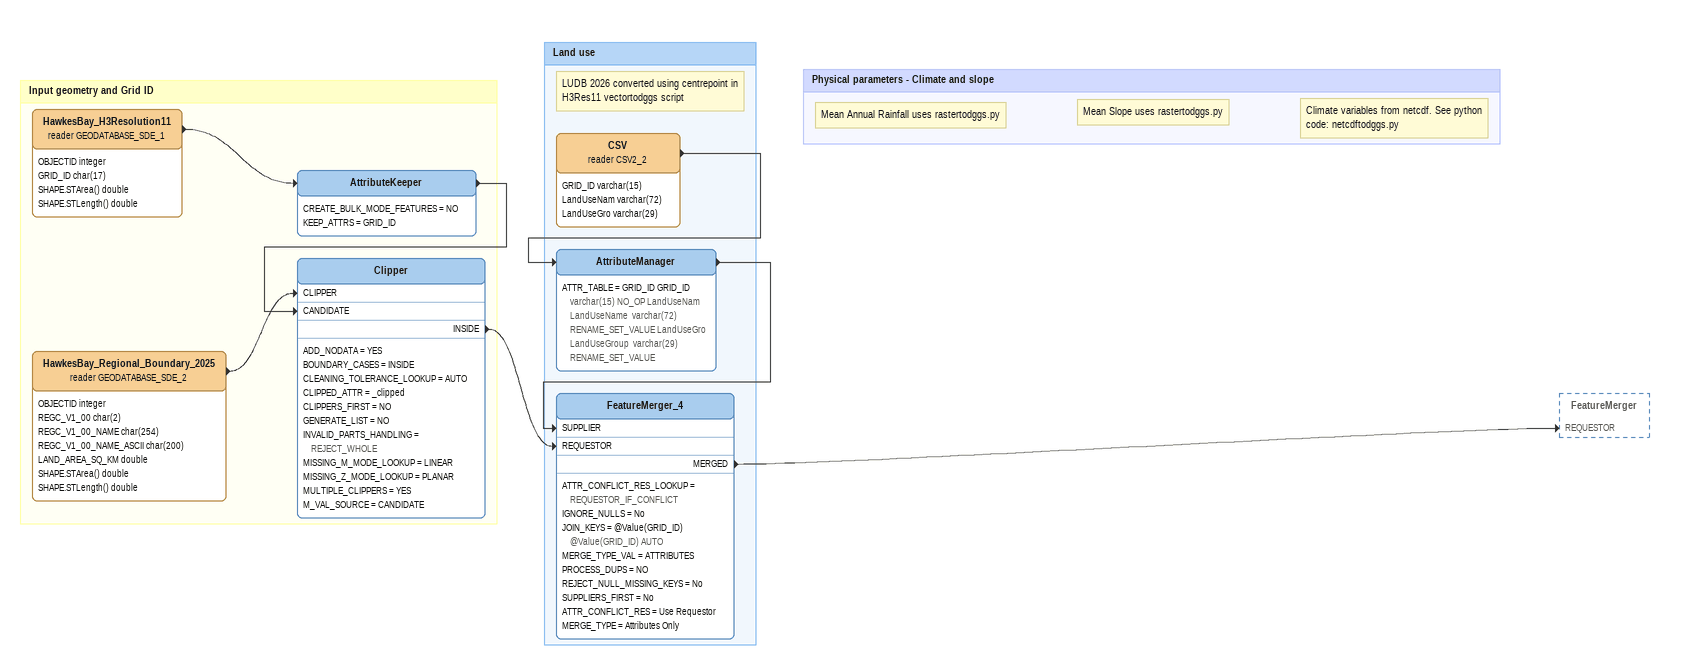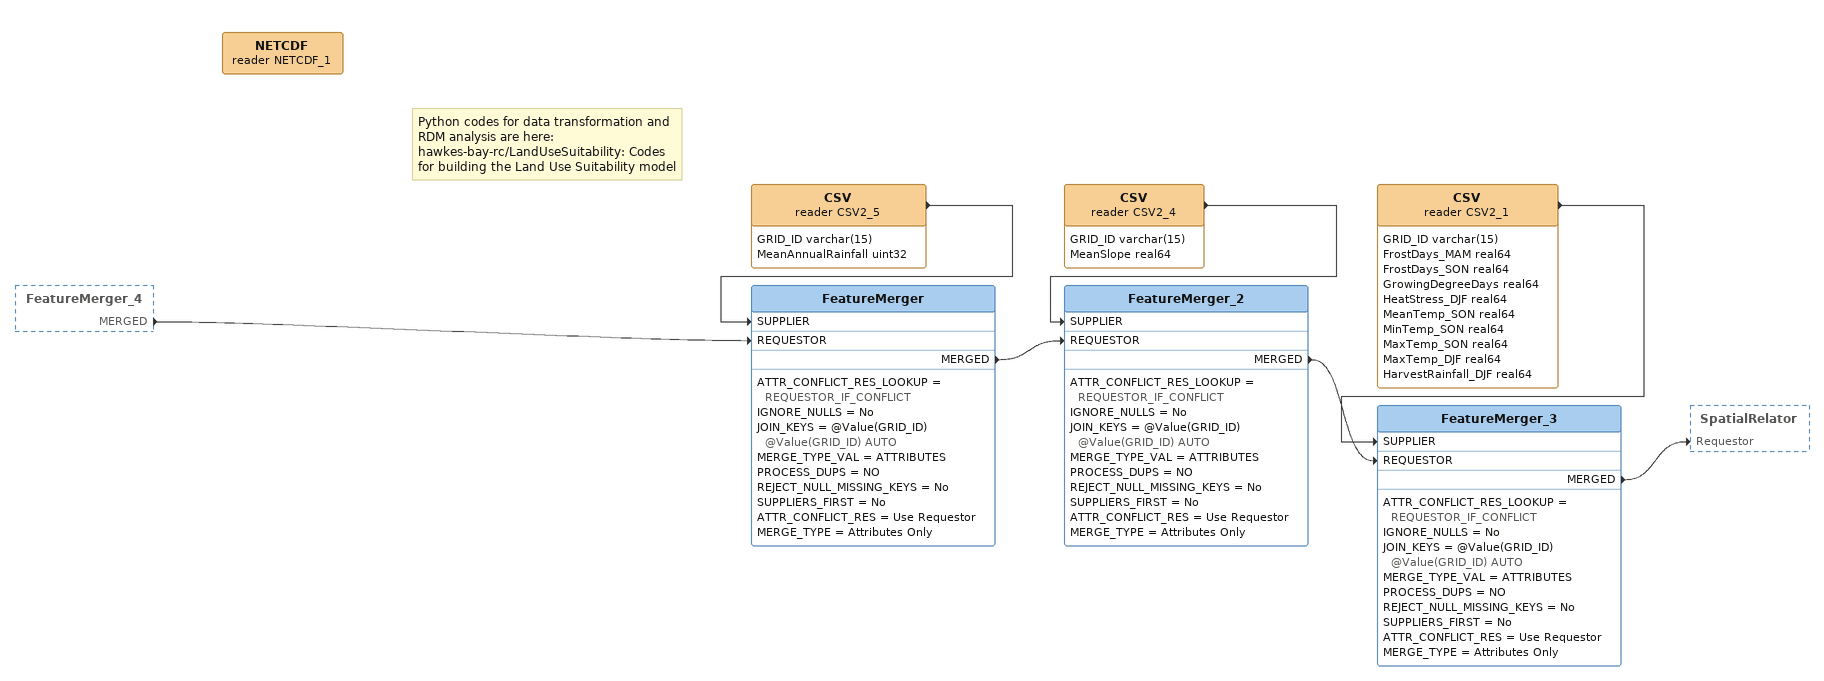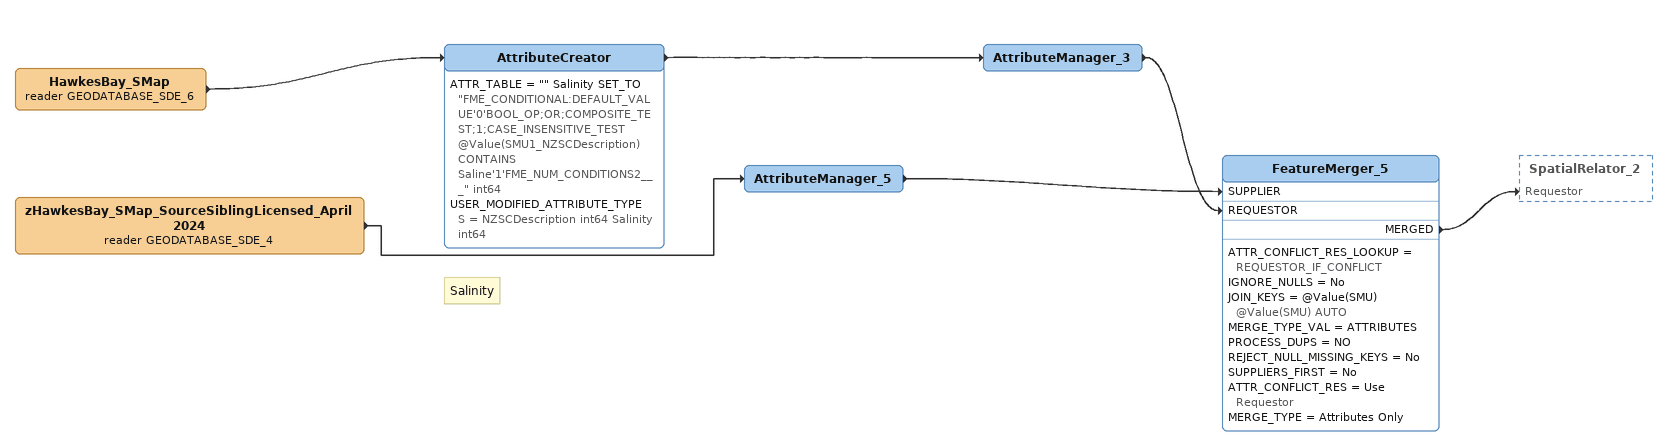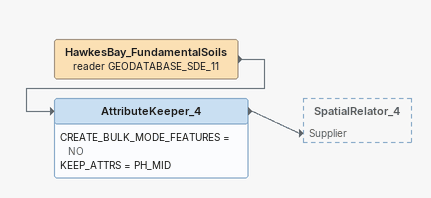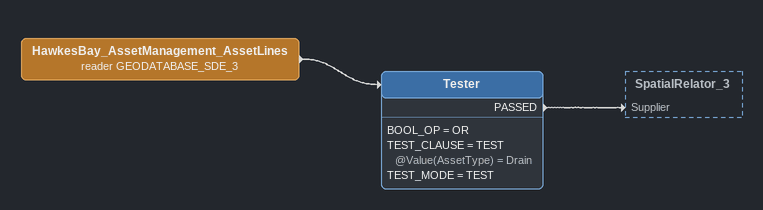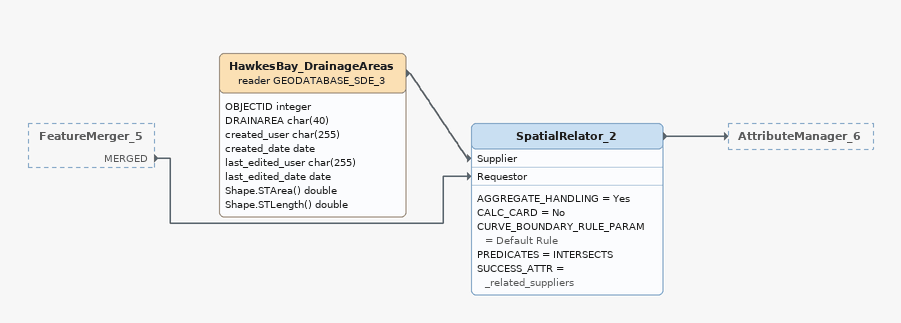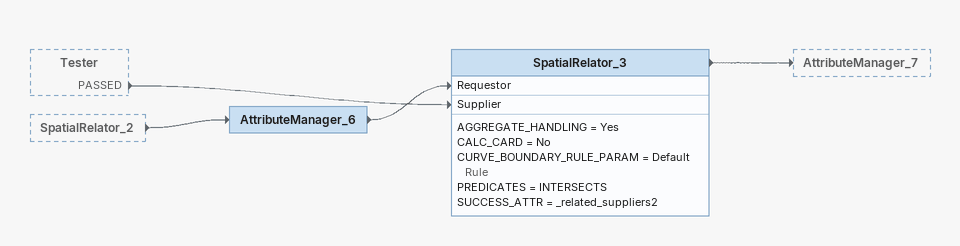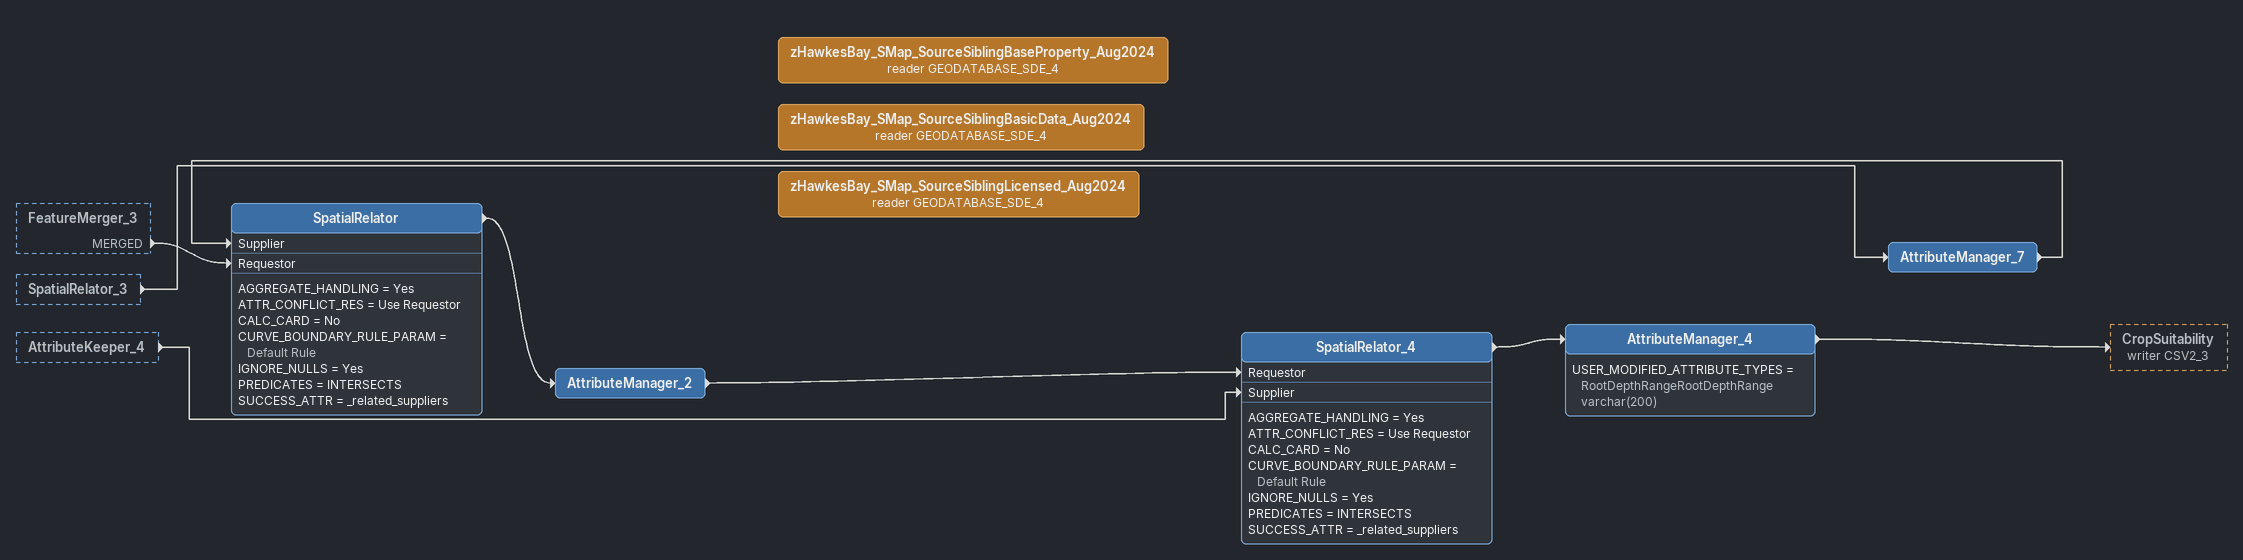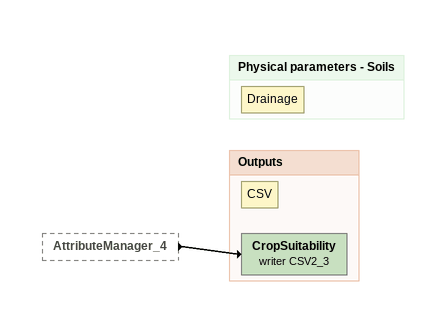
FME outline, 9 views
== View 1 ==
Bookmark: Input geometry and Grid ID
HawkesBay_Regional_Boundary_2025 (reader GEODATABASE_SDE_2)
    attributes: OBJECTID integer, REGC_V1_00 char(2), REGC_V1_00_NAME char(254), REGC_V1_00_NAME_ASCII char(200), LAND_AREA_SQ_KM double, SHAPE.STArea() double, SHAPE.STLength() double
    -> Clipper [CLIPPER]
HawkesBay_H3Resolution11 (reader GEODATABASE_SDE_1)
    attributes: OBJECTID integer, GRID_ID char(17), SHAPE.STArea() double, SHAPE.STLength() double
    -> AttributeKeeper
AttributeKeeper
    CREATE_BULK_MODE_FEATURES = NO
    KEEP_ATTRS = GRID_ID
    -> Clipper [CANDIDATE]
Clipper
    ADD_NODATA = YES
    BOUNDARY_CASES = INSIDE
    CLEANING_TOLERANCE_LOOKUP = AUTO
    CLIPPED_ATTR = _clipped
    CLIPPERS_FIRST = NO
    GENERATE_LIST = NO
    INVALID_PARTS_HANDLING = REJECT_WHOLE
    MISSING_M_MODE_LOOKUP = LINEAR
    MISSING_Z_MODE_LOOKUP = PLANAR
    MULTIPLE_CLIPPERS = YES
    M_VAL_SOURCE = CANDIDATE
    INSIDE -> FeatureMerger_4 [REQUESTOR]

Bookmark: Land use
Note: LUDB 2026 converted using centrepoint in H3Res11 vectortodggs script
CSV (reader CSV2_2)
    attributes: GRID_ID varchar(15), LandUseNam varchar(72), LandUseGro varchar(29)
    -> AttributeManager
AttributeManager
    ATTR_TABLE = GRID_ID GRID_ID  varchar(15) NO_OP LandUseNam LandUseName  varchar(72) RENAME_SET_VALUE LandUseGro LandUseGroup  varchar(29) RENAME_SET_VALUE
    -> FeatureMerger_4 [SUPPLIER]
FeatureMerger_4
    ATTR_CONFLICT_RES_LOOKUP = REQUESTOR_IF_CONFLICT
    IGNORE_NULLS = No
    JOIN_KEYS = @Value(GRID_ID) @Value(GRID_ID) AUTO
    MERGE_TYPE_VAL = ATTRIBUTES
    PROCESS_DUPS = NO
    REJECT_NULL_MISSING_KEYS = No
    SUPPLIERS_FIRST = No
    ATTR_CONFLICT_RES = Use Requestor
    MERGE_TYPE = Attributes Only
    MERGED -> FeatureMerger [REQUESTOR]

Bookmark: Physical parameters - Climate and slope
Note: Mean Annual Rainfall uses rastertodggs.py
Note: Mean Slope uses rastertodggs.py
Note: Climate variables from netcdf. See python code: netcdftodggs.py

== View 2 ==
FeatureMerger_4 [outside]
    MERGED -> FeatureMerger [REQUESTOR]
NETCDF (reader NETCDF_1)
Note: Python codes for data transformation and RDM analysis are here: hawkes-bay-rc/LandUseSuitability: Codes for building the Land Use Suitability model
CSV (reader CSV2_5)
    attributes: GRID_ID varchar(15), MeanAnnualRainfall uint32
    -> FeatureMerger [SUPPLIER]
FeatureMerger
    ATTR_CONFLICT_RES_LOOKUP = REQUESTOR_IF_CONFLICT
    IGNORE_NULLS = No
    JOIN_KEYS = @Value(GRID_ID) @Value(GRID_ID) AUTO
    MERGE_TYPE_VAL = ATTRIBUTES
    PROCESS_DUPS = NO
    REJECT_NULL_MISSING_KEYS = No
    SUPPLIERS_FIRST = No
    ATTR_CONFLICT_RES = Use Requestor
    MERGE_TYPE = Attributes Only
    MERGED -> FeatureMerger_2 [REQUESTOR]
CSV (reader CSV2_4)
    attributes: GRID_ID varchar(15), MeanSlope real64
    -> FeatureMerger_2 [SUPPLIER]
FeatureMerger_2
    ATTR_CONFLICT_RES_LOOKUP = REQUESTOR_IF_CONFLICT
    IGNORE_NULLS = No
    JOIN_KEYS = @Value(GRID_ID) @Value(GRID_ID) AUTO
    MERGE_TYPE_VAL = ATTRIBUTES
    PROCESS_DUPS = NO
    REJECT_NULL_MISSING_KEYS = No
    SUPPLIERS_FIRST = No
    ATTR_CONFLICT_RES = Use Requestor
    MERGE_TYPE = Attributes Only
    MERGED -> FeatureMerger_3 [REQUESTOR]
CSV (reader CSV2_1)
    attributes: GRID_ID varchar(15), FrostDays_MAM real64, FrostDays_SON real64, GrowingDegreeDays real64, HeatStress_DJF real64, MeanTemp_SON real64, MinTemp_SON real64, MaxTemp_SON real64, MaxTemp_DJF real64, HarvestRainfall_DJF real64
    -> FeatureMerger_3 [SUPPLIER]
FeatureMerger_3
    ATTR_CONFLICT_RES_LOOKUP = REQUESTOR_IF_CONFLICT
    IGNORE_NULLS = No
    JOIN_KEYS = @Value(GRID_ID) @Value(GRID_ID) AUTO
    MERGE_TYPE_VAL = ATTRIBUTES
    PROCESS_DUPS = NO
    REJECT_NULL_MISSING_KEYS = No
    SUPPLIERS_FIRST = No
    ATTR_CONFLICT_RES = Use Requestor
    MERGE_TYPE = Attributes Only
    MERGED -> SpatialRelator [Requestor]

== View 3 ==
HawkesBay_SMap (reader GEODATABASE_SDE_6)
    -> AttributeCreator
Note: Salinity
AttributeCreator
    ATTR_TABLE = "" Salinity SET_TO "FME_CONDITIONAL:DEFAULT_VALUE'0'BOOL_OP;OR;COMPOSITE_TEST;1;CASE_INSENSITIVE_TEST @Value(SMU1_NZSCDescription) CONTAINS Saline'1'FME_NUM_CONDITIONS2___" int64
    USER_MODIFIED_ATTRIBUTE_TYPES = NZSCDescription int64 Salinity int64
    -> AttributeManager_3
AttributeManager_3
    -> FeatureMerger_5 [REQUESTOR]
zHawkesBay_SMap_SourceSiblingLicensed_April2024 (reader GEODATABASE_SDE_4)
    -> AttributeManager_5
AttributeManager_5
    -> FeatureMerger_5 [SUPPLIER]
FeatureMerger_5
    ATTR_CONFLICT_RES_LOOKUP = REQUESTOR_IF_CONFLICT
    IGNORE_NULLS = No
    JOIN_KEYS = @Value(SMU) @Value(SMU) AUTO
    MERGE_TYPE_VAL = ATTRIBUTES
    PROCESS_DUPS = NO
    REJECT_NULL_MISSING_KEYS = No
    SUPPLIERS_FIRST = No
    ATTR_CONFLICT_RES = Use Requestor
    MERGE_TYPE = Attributes Only
    MERGED -> SpatialRelator_2 [Requestor]

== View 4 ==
HawkesBay_FundamentalSoils (reader GEODATABASE_SDE_11)
    -> AttributeKeeper_4
AttributeKeeper_4
    CREATE_BULK_MODE_FEATURES = NO
    KEEP_ATTRS = PH_MID
    -> SpatialRelator_4 [Supplier]

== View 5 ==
HawkesBay_AssetManagement_AssetLines (reader GEODATABASE_SDE_3)
    -> Tester
Tester
    BOOL_OP = OR
    TEST_CLAUSE = TEST @Value(AssetType) = Drain
    TEST_MODE = TEST
    PASSED -> SpatialRelator_3 [Supplier]

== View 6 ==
FeatureMerger_5 [outside]
    MERGED -> SpatialRelator_2 [Requestor]
HawkesBay_DrainageAreas (reader GEODATABASE_SDE_3)
    attributes: OBJECTID integer, DRAINAREA char(40), created_user char(255), created_date date, last_edited_user char(255), last_edited_date date, Shape.STArea() double, Shape.STLength() double
    -> SpatialRelator_2 [Supplier]
SpatialRelator_2
    AGGREGATE_HANDLING = Yes
    CALC_CARD = No
    CURVE_BOUNDARY_RULE_PARAM = Default Rule
    PREDICATES = INTERSECTS
    SUCCESS_ATTR = _related_suppliers
    -> AttributeManager_6

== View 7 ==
Tester [outside]
    PASSED -> SpatialRelator_3 [Supplier]
SpatialRelator_2 [outside]
    -> AttributeManager_6
AttributeManager_6
    -> SpatialRelator_3 [Requestor]
SpatialRelator_3
    AGGREGATE_HANDLING = Yes
    CALC_CARD = No
    CURVE_BOUNDARY_RULE_PARAM = Default Rule
    PREDICATES = INTERSECTS
    SUCCESS_ATTR = _related_suppliers2
    -> AttributeManager_7

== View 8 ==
FeatureMerger_3 [outside]
    MERGED -> SpatialRelator [Requestor]
SpatialRelator_3 [outside]
    -> AttributeManager_7
AttributeKeeper_4 [outside]
    -> SpatialRelator_4 [Supplier]
zHawkesBay_SMap_SourceSiblingBaseProperty_Aug2024 (reader GEODATABASE_SDE_4)
zHawkesBay_SMap_SourceSiblingBasicData_Aug2024 (reader GEODATABASE_SDE_4)
zHawkesBay_SMap_SourceSiblingLicensed_Aug2024 (reader GEODATABASE_SDE_4)
AttributeManager_7
    -> SpatialRelator [Supplier]
SpatialRelator
    AGGREGATE_HANDLING = Yes
    ATTR_CONFLICT_RES = Use Requestor
    CALC_CARD = No
    CURVE_BOUNDARY_RULE_PARAM = Default Rule
    IGNORE_NULLS = Yes
    PREDICATES = INTERSECTS
    SUCCESS_ATTR = _related_suppliers
    -> AttributeManager_2
AttributeManager_2
    -> SpatialRelator_4 [Requestor]
SpatialRelator_4
    AGGREGATE_HANDLING = Yes
    ATTR_CONFLICT_RES = Use Requestor
    CALC_CARD = No
    CURVE_BOUNDARY_RULE_PARAM = Default Rule
    IGNORE_NULLS = Yes
    PREDICATES = INTERSECTS
    SUCCESS_ATTR = _related_suppliers
    -> AttributeManager_4
AttributeManager_4
    USER_MODIFIED_ATTRIBUTE_TYPES = RootDepthRangeRootDepthRange varchar(200)
    -> CropSuitability (writer CSV2_3)

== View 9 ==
AttributeManager_4 [outside]
    -> CropSuitability (writer CSV2_3)

Bookmark: Outputs
Note: CSV
CropSuitability (writer CSV2_3)

Bookmark: Physical parameters - Soils
Note: Drainage
